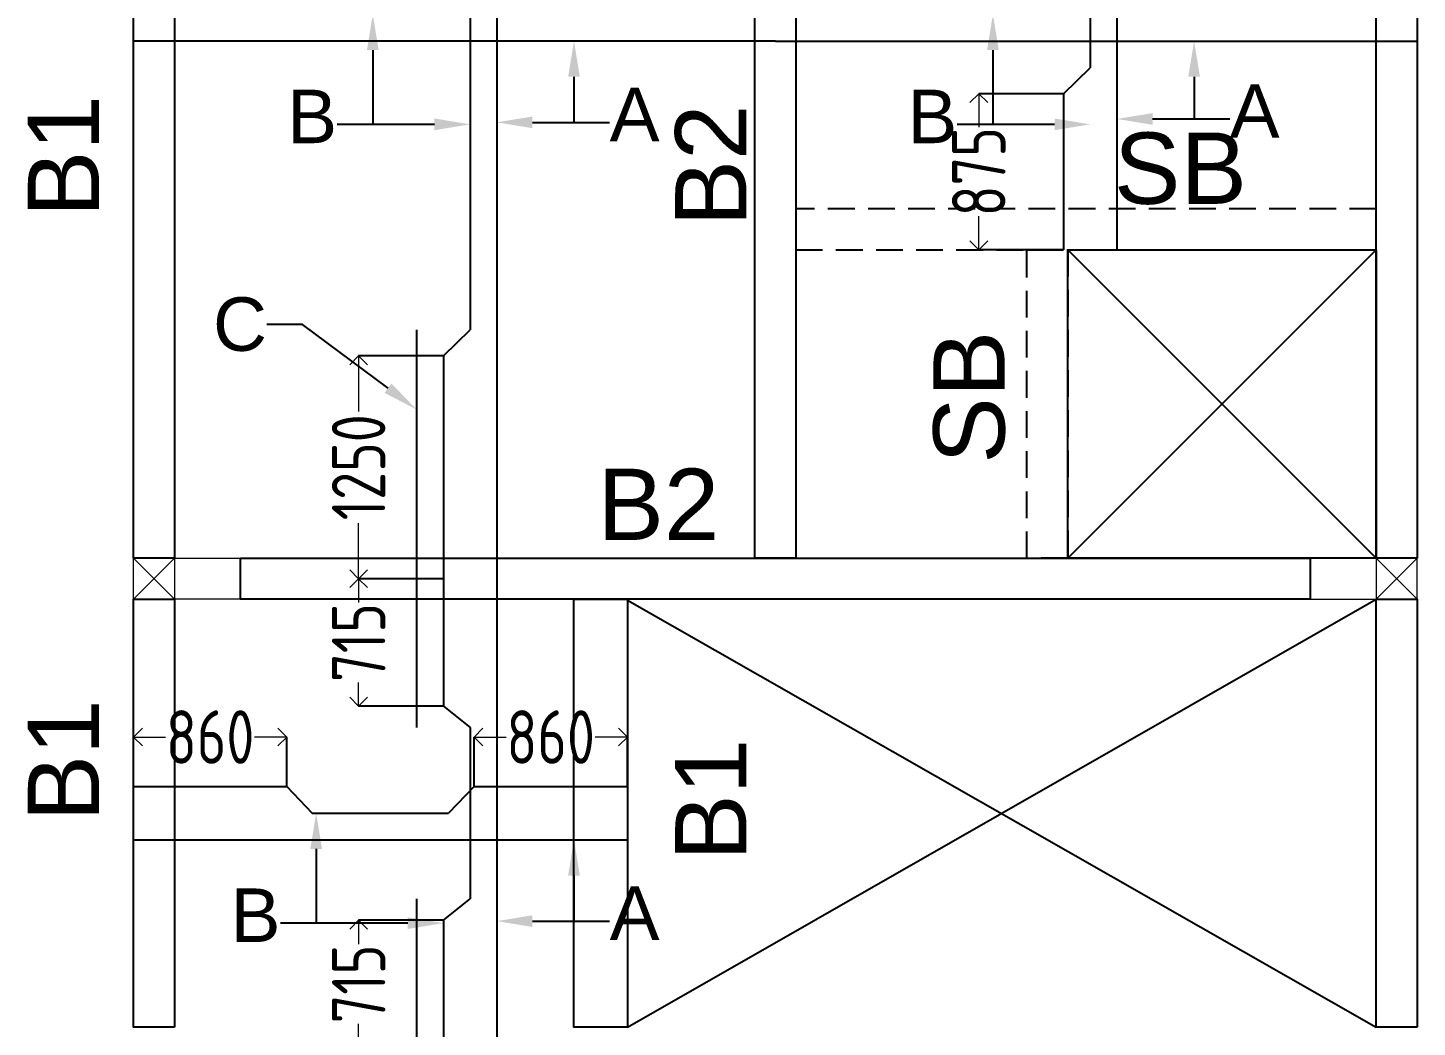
# Model space of a CAD drawing. Header units: inches. Extents: x -605 to 2991212, y -2872845 to 0.
# Drawn here: x 2795425 to 2803218, y -2656077 to -2650473 of the extents above; entities that cross this region are included whole.
import ezdxf
from ezdxf import colors
from ezdxf.entities.mleader import LeaderData, LeaderLine
from ezdxf.enums import TextEntityAlignment as Align
from ezdxf.math import Vec2, Vec3

# ---------------------------------------------------------------- set-up
doc = ezdxf.new("R2010")
doc.units = ezdxf.units.IN
doc.header["$LTSCALE"] = 600
doc.header["$MEASUREMENT"] = 0
doc.linetypes.add('DASHED2', pattern=[0.375, 0.25, -0.125])
doc.layers.add('RC BEAM', color=130, linetype='Continuous')
for name, color, linetype, lineweight in [('rDIMension', 1, 'Continuous', 18), ('rRCC 2', 40, 'Continuous', 15), ('rREINF 1', 1, 'Continuous', 25)]:
    doc.layers.add(name, color=color, linetype=linetype, lineweight=lineweight)
doc.styles.add('DIM', font='geniso.shx', dxfattribs={"width": 0.85})
doc.styles.get("Standard").update_dxf_attribs({"font": 'arial.ttf'})
doc.dimstyles.new('ST-100', dxfattribs={"dimscale": 100, "dimtxt": 2.5, "dimasz": 2, "dimexe": 0.18, "dimexo": 0.0625, "dimgap": 0.2, "dimtad": 0, "dimdec": 0, "dimzin": 0, "dimdsep": 46, "dimtxsty": 'DIM', "dimblk": 'OPEN90', "dimcen": 0.09, "dimclrd": 256, "dimclrt": 7, "dimadec": 0, "dimazin": 0, "dimtfac": 1, "dimtdec": 0, "dimtofl": 0, "dimtmove": 0, "dimatfit": 3, "dimldrblk": 'OPEN90', "dimfxl": 1, "dimtolj": 1, "dimtzin": 0, "dimlwd": -1, "dimarcsym": 0})

# ---------------------------------------------------------------- blocks, each defined once
blk = doc.blocks.new('_Open90')
at = {"color": 0, "linetype": 'ByBlock', "lineweight": -2}
for p, q in [((0, 0), (-1, 0)), ((-0.5, 0.5), (0, 0)), ((0, 0), (-0.5, -0.5))]:
    blk.add_line(p, q, dxfattribs=at)
blk = doc.blocks.new('*D2395')
at = {"layer": 'Defpoints', "color": 0}
for p in [(2797756, -2652312.3), (2797280.9, -2653562.3), (2797756, -2653562.3)]:
    blk.add_point(p, dxfattribs=at)
at = {"layer": 'rDIMension', "color": 0, "linetype": 'ByBlock', "lineweight": -2}
for p, q in [((2797756, -2652312.3), (2797280.9, -2652312.3)), ((2797756, -2653562.3), (2797280.9, -2653562.3))]:
    blk.add_line(p, q, dxfattribs=at)
at = {"layer": 'rDIMension'}
for p, q in [((2797280.9, -2652412.3), (2797280.9, -2652623.9)), ((2797280.9, -2653462.3), (2797280.9, -2653250.6))]:
    blk.add_line(p, q, dxfattribs=at)
at = {"layer": 'rDIMension', "xscale": 100, "yscale": 100, "zscale": 100}
for p, rotation in [((2797280.9, -2652312.3), 90), ((2797280.9, -2653562.3), 270)]:
    blk.add_blockref('_Open90', p, dxfattribs=dict(at, rotation=rotation))
at = {"layer": 'rDIMension', "color": 7, "insert": (2797280.9, -2652937.3), "char_height": 300, "attachment_point": 5, "rotation": 90, "style": 'DIM'}
blk.add_mtext('\\A1;1250', dxfattribs=at)
blk = doc.blocks.new('*D2397')
at = {"layer": 'Defpoints', "color": 0}
for p in [(2801234.1, -2650842.3), (2800759.1, -2651717.3), (2801234.1, -2651717.3)]:
    blk.add_point(p, dxfattribs=at)
at = {"layer": 'rDIMension', "color": 0, "linetype": 'ByBlock', "lineweight": -2}
for p, q in [((2801234.1, -2650842.3), (2800759.1, -2650842.3)), ((2801234.1, -2651717.3), (2800759.1, -2651717.3))]:
    blk.add_line(p, q, dxfattribs=at)
at = {"layer": 'rDIMension'}
for p, q in [((2800759.1, -2650942.3), (2800759.1, -2651030.3)), ((2800759.1, -2651617.3), (2800759.1, -2651529.3))]:
    blk.add_line(p, q, dxfattribs=at)
at = {"layer": 'rDIMension', "xscale": 100, "yscale": 100, "zscale": 100}
for p, rotation in [((2800759.1, -2650842.3), 90), ((2800759.1, -2651717.3), 270)]:
    blk.add_blockref('_Open90', p, dxfattribs=dict(at, rotation=rotation))
at = {"layer": 'rDIMension', "color": 7, "insert": (2800759.1, -2651279.8), "char_height": 300, "attachment_point": 5, "rotation": 90, "style": 'DIM'}
blk.add_mtext('\\A1;875', dxfattribs=at)
blk = doc.blocks.new('*D2398')
at = {"layer": 'Defpoints', "color": 0}
for p in [(2797756, -2653562.3), (2797280.9, -2654277.3), (2797756, -2654277.3)]:
    blk.add_point(p, dxfattribs=at)
at = {"layer": 'rDIMension', "color": 0, "linetype": 'ByBlock', "lineweight": -2}
for p, q in [((2797756, -2653562.3), (2797280.9, -2653562.3)), ((2797756, -2654277.3), (2797280.9, -2654277.3))]:
    blk.add_line(p, q, dxfattribs=at)
at = {"layer": 'rDIMension'}
for p, q in [((2797280.9, -2653662.3), (2797280.9, -2653695.8)), ((2797280.9, -2654177.3), (2797280.9, -2654143.8))]:
    blk.add_line(p, q, dxfattribs=at)
at = {"layer": 'rDIMension', "xscale": 100, "yscale": 100, "zscale": 100}
for p, rotation in [((2797280.9, -2653562.3), 90), ((2797280.9, -2654277.3), 270)]:
    blk.add_blockref('_Open90', p, dxfattribs=dict(at, rotation=rotation))
at = {"layer": 'rDIMension', "color": 7, "insert": (2797280.9, -2653919.8), "char_height": 300, "attachment_point": 5, "rotation": 90, "style": 'DIM'}
blk.add_mtext('\\A1;715', dxfattribs=at)
blk = doc.blocks.new('*D2399')
at = {"layer": 'Defpoints', "color": 0}
for p in [(2797756, -2655477.3), (2797280.9, -2656192.3), (2797756, -2656192.3)]:
    blk.add_point(p, dxfattribs=at)
at = {"layer": 'rDIMension', "color": 0, "linetype": 'ByBlock', "lineweight": -2}
for p, q in [((2797756, -2655477.3), (2797280.9, -2655477.3)), ((2797756, -2656192.3), (2797280.9, -2656192.3))]:
    blk.add_line(p, q, dxfattribs=at)
at = {"layer": 'rDIMension'}
for p, q in [((2797280.9, -2655577.3), (2797280.9, -2655610.8)), ((2797280.9, -2656092.3), (2797280.9, -2656058.8))]:
    blk.add_line(p, q, dxfattribs=at)
at = {"layer": 'rDIMension', "xscale": 100, "yscale": 100, "zscale": 100}
for p, rotation in [((2797280.9, -2655477.3), 90), ((2797280.9, -2656192.3), 270)]:
    blk.add_blockref('_Open90', p, dxfattribs=dict(at, rotation=rotation))
at = {"layer": 'rDIMension', "color": 7, "insert": (2797280.9, -2655834.8), "char_height": 300, "attachment_point": 5, "rotation": 90, "style": 'DIM'}
blk.add_mtext('\\A1;715', dxfattribs=at)
blk = doc.blocks.new('*D2400')
at = {"layer": 'Defpoints', "color": 0}
for p in [(2796018.1, -2654450.1), (2796018.1, -2654727.3), (2796878.1, -2654727.3)]:
    blk.add_point(p, dxfattribs=at)
at = {"layer": 'rDIMension', "color": 0, "linetype": 'ByBlock', "lineweight": -2}
for p, q in [((2796018.1, -2654727.3), (2796018.1, -2654450.1)), ((2796878.1, -2654727.3), (2796878.1, -2654450.1))]:
    blk.add_line(p, q, dxfattribs=at)
at = {"layer": 'rDIMension'}
for p, q in [((2796118.1, -2654450.1), (2796198.5, -2654450.1)), ((2796778.1, -2654450.1), (2796697.7, -2654450.1))]:
    blk.add_line(p, q, dxfattribs=at)
at = {"layer": 'rDIMension', "xscale": 100, "yscale": 100, "zscale": 100, "rotation": 180}
blk.add_blockref('_Open90', (2796018.1, -2654450.1), dxfattribs=at)
at = {"layer": 'rDIMension', "xscale": 100, "yscale": 100, "zscale": 100}
blk.add_blockref('_Open90', (2796878.1, -2654450.1), dxfattribs=at)
at = {"layer": 'rDIMension', "color": 7, "insert": (2796448.1, -2654450.1), "char_height": 300, "attachment_point": 5, "style": 'DIM'}
blk.add_mtext('\\A1;860', dxfattribs=at)
blk = doc.blocks.new('*D2401')
at = {"layer": 'Defpoints', "color": 0}
for p in [(2798788.2, -2654450.1), (2797928.2, -2654727.3), (2798788.2, -2654727.3)]:
    blk.add_point(p, dxfattribs=at)
at = {"layer": 'rDIMension', "color": 0, "linetype": 'ByBlock', "lineweight": -2}
for p, q in [((2797928.2, -2654727.3), (2797928.2, -2654450.1)), ((2798788.2, -2654727.3), (2798788.2, -2654450.1))]:
    blk.add_line(p, q, dxfattribs=at)
at = {"layer": 'rDIMension'}
for p, q in [((2798028.2, -2654450.1), (2798108.6, -2654450.1)), ((2798688.2, -2654450.1), (2798607.8, -2654450.1))]:
    blk.add_line(p, q, dxfattribs=at)
at = {"layer": 'rDIMension', "xscale": 100, "yscale": 100, "zscale": 100, "rotation": 180}
blk.add_blockref('_Open90', (2797928.2, -2654450.1), dxfattribs=at)
at = {"layer": 'rDIMension', "xscale": 100, "yscale": 100, "zscale": 100}
blk.add_blockref('_Open90', (2798788.2, -2654450.1), dxfattribs=at)
at = {"layer": 'rDIMension', "color": 7, "insert": (2798358.2, -2654450.1), "char_height": 300, "attachment_point": 5, "style": 'DIM'}
blk.add_mtext('\\A1;860', dxfattribs=at)

msp = doc.modelspace()

# ---------------------------------------------------------------- linework, layer by layer
at = {"layer": 'RC BEAM', "color": 1}
for points in [[(2798056, -2648792.3), (2798056, -2653562.3)], [(2801534.1, -2648792.3), (2801534.1, -2651717.3)], [(2801384.1, -2649697), (2801384.1, -2650697.5)], [(2797906, -2650187.4), (2797906, -2652167.1)], [(2799618.1, -2650547.8), (2796018.1, -2650547.8)], [(2799618.1, -2650547.8), (2803218.2, -2650547.8)], [(2801234.1, -2650842.3), (2801384.1, -2650697.5)], [(2801234.1, -2650842.3), (2801234.1, -2651717.3)], [(2797606, -2652167.1), (2797606, -2654396.2)], [(2797756, -2652312.3), (2797906, -2652167.1)], [(2797756, -2652312.3), (2797756, -2653562.3)], [(2797756, -2653562.3), (2797756, -2654277.3)], [(2798056, -2653562.3), (2798056, -2656192.3)], [(2797756, -2654277.3), (2797906, -2654396.2)], [(2797906, -2654396.2), (2797906, -2655358.3)], [(2796018.1, -2654727.3), (2796878.1, -2654727.3)], [(2796878.1, -2654727.3), (2797020.8, -2654877.3)], [(2797928.2, -2654727.3), (2797785.5, -2654877.3)], [(2797928.2, -2654727.3), (2798788.2, -2654727.3)], [(2797020.8, -2654877.3), (2797785.5, -2654877.3)], [(2796018.1, -2655027.3), (2798788.2, -2655027.3)], [(2797606, -2655358.3), (2797606, -2657512.7)], [(2797756, -2655477.3), (2797906, -2655358.3)], [(2797756, -2655477.3), (2797756, -2656192.3)]]:
    msp.add_lwpolyline(points, dxfattribs=at)
at = {"layer": 'RC BEAM'}
for points in [[(2796248.1, -2653447.3), (2796018.1, -2653447.3), (2796018.1, -2648907.3), (2796248.1, -2648907.3)], [(2803218.2, -2653447.3), (2802988.2, -2653447.3), (2802988.2, -2648907.3), (2803218.2, -2648907.3)], [(2801258.2, -2651717.3), (2802988.2, -2651717.3), (2802988.2, -2653447.3), (2801258.2, -2653447.3)], [(2796618.1, -2653447.3), (2802618.2, -2653447.3), (2802618.2, -2653677.3), (2796618.1, -2653677.3)], [(2796248.1, -2656077.3), (2796018.1, -2656077.3), (2796018.1, -2653677.3), (2796248.1, -2653677.3)], [(2798488.2, -2653677.3), (2798788.2, -2653677.3), (2798788.2, -2656077.1), (2798488.2, -2656077.1)], [(2803218.2, -2656077.3), (2802988.2, -2656077.3), (2802988.2, -2653677.3), (2803218.2, -2653677.3)]]:
    msp.add_lwpolyline(points, close=True, dxfattribs=at)
at = {"layer": 'RC BEAM', "color": 4}
msp.add_lwpolyline([(2799733.1, -2653447.3), (2799503.1, -2653447.3), (2799503.1, -2648907.3), (2799733.1, -2648907.3)], close=True, dxfattribs=at)
at = {"layer": 'RC BEAM', "linetype": 'DASHED2'}
msp.add_lwpolyline([(2799733.1, -2651717.3), (2802988.2, -2651717.3), (2802988.2, -2651487.3), (2799733.1, -2651487.3)], close=True, dxfattribs=at)
at = {"layer": 'RC BEAM', "color": 4, "linetype": 'DASHED2'}
msp.add_lwpolyline([(2801258.2, -2653447.3), (2801028.2, -2653447.3), (2801028.2, -2651717.3), (2801258.2, -2651717.3)], close=True, dxfattribs=at)
at = {"layer": 'RC BEAM', "color": 8}
for points in [[(2801258.2, -2651717.3), (2802988.2, -2653447.3)], [(2801258.2, -2653447.3), (2802988.2, -2651717.3)], [(2798788.2, -2656077.1), (2802988.2, -2653677.3)], [(2798788.2, -2653681.7), (2802988.2, -2656077.3)]]:
    msp.add_lwpolyline(points, dxfattribs=at)
at = {"layer": 'rRCC 2', "color": 6}
for p, q in [((2796018.1, -2653447.3), (2796248.1, -2653677.3)), ((2796018.1, -2653677.3), (2796248.1, -2653447.3)), ((2803218.2, -2653447.3), (2802988.2, -2653677.3)), ((2803218.2, -2653677.3), (2802988.2, -2653447.3))]:
    msp.add_line(p, q, dxfattribs=at)
for points in [[(2796018.1, -2653677.3), (2796018.1, -2653447.3), (2796618.1, -2653447.3), (2796618.1, -2653677.3)], [(2796018.1, -2653447.3), (2796248.1, -2653447.3), (2796248.1, -2653677.3), (2796018.1, -2653677.3)], [(2803218.2, -2653677.3), (2803218.2, -2653447.3), (2802618.2, -2653447.3), (2802618.2, -2653677.3)], [(2803218.2, -2653447.3), (2802988.2, -2653447.3), (2802988.2, -2653677.3), (2803218.2, -2653677.3)]]:
    msp.add_lwpolyline(points, close=True, dxfattribs=at)

# ---------------------------------------------------------------- texts
at = {"layer": 'rRCC 2'}
for s, p in [('B1', (2795625.3, -2651192.3)), ('B2', (2799256.1, -2651244.7)), ('SB', (2800704.3, -2652544.8)), ('B1', (2795625.3, -2654581.3)), ('B1', (2799256.1, -2654802.4))]:
    msp.add_text(s, height=400, rotation=90, dxfattribs=at).set_placement(p, align=Align.MIDDLE_CENTER)
for s, p in [('SB', (2801890, -2651260.2)), ('B2', (2798961.8, -2653145))]:
    msp.add_text(s, height=400, dxfattribs=at).set_placement(p, align=Align.MIDDLE_CENTER)

# ---------------------------------------------------------------- dimensions: what is measured, and where the dimension line sits
at = {"layer": 'rDIMension', "color": 1, "linetype": 'ByBlock'}
for base, p1, p2, picture, middle in [((2800759.1, -2651717.3), (2801234.1, -2650842.3), (2801234.1, -2651717.3), '*D2397', (2800759.1, -2651279.8)), ((2797280.9, -2653562.3), (2797756, -2652312.3), (2797756, -2653562.3), '*D2395', (2797280.9, -2652937.3)), ((2797280.9, -2654277.3), (2797756, -2653562.3), (2797756, -2654277.3), '*D2398', (2797280.9, -2653919.8)), ((2797280.9, -2656192.3), (2797756, -2655477.3), (2797756, -2656192.3), '*D2399', (2797280.9, -2655834.8))]:
    dim = msp.add_linear_dim(base=base, p1=p1, p2=p2, angle=90, dimstyle='ST-100', override={"dimtxt": 3, "dimasz": 1, "dimexe": 0, "dimexo": 0, "dimblk": 'Open90', "dimtmove": 1, "dimfxl": 1.25, "dimtfillclr": 256, "dimarcsym": 2}, dxfattribs=at)
    dim.commit()
    dim.dimension.update_dxf_attribs({"geometry": picture, "text_midpoint": middle})
for base, p1, p2, picture, middle in [((2796018.1, -2654450.1), (2796878.1, -2654727.3), (2796018.1, -2654727.3), '*D2400', (2796448.1, -2654450.1)), ((2798788.2, -2654450.1), (2797928.2, -2654727.3), (2798788.2, -2654727.3), '*D2401', (2798358.2, -2654450.1))]:
    dim = msp.add_linear_dim(base=base, p1=p1, p2=p2, dimstyle='ST-100', override={"dimtxt": 3, "dimasz": 1, "dimexe": 0, "dimexo": 0, "dimblk": 'Open90', "dimtmove": 1, "dimfxl": 1.25, "dimtfillclr": 256, "dimarcsym": 2}, dxfattribs=at)
    dim.commit()
    dim.dimension.update_dxf_attribs({"geometry": picture, "text_midpoint": middle})

# ---------------------------------------------------------------- leaders
at = {"layer": 'rREINF 1', "color": 3, "linetype": 'ByBlock'}
ml = msp.add_multileader_mtext('Standard', dxfattribs=at)
ml.set_content('B', color=3)
ml.set_leader_properties()
ml.build(insert=Vec2(0, 0))
ml.multileader.update_dxf_attribs({"text_top_attachment_type": 0, "text_bottom_attachment_type": 0, "dogleg_length": 200, "arrow_head_size": 200})
ctx = ml.context
ctx.base_point, ctx.char_height, ctx.arrow_head_size, ctx.landing_gap_size, ctx.plane_origin = Vec3(2796933.6, -2651014.2), 300, 200, 0.09, Vec3(2797394.5, -2650420.9)
ctx.text_align_type = 2
notes = []
notes.append((ctx, [(0, (1, 1, 0), (2797360.4, -2651014.2), (-1, 0), 200, [(0, [(2797360.4, -2650397.8)], 256, [])])]))
ctx.mtext.insert, ctx.mtext.alignment, ctx.mtext.flow_direction = Vec3(2797160.3, -2650819.8), 3, 5
ml = msp.add_multileader_mtext('Standard', dxfattribs=at)
ml.set_content('B', color=3)
ml.set_leader_properties()
ml.build(insert=Vec2(0, 0))
ml.multileader.update_dxf_attribs({"text_top_attachment_type": 0, "text_bottom_attachment_type": 0, "dogleg_length": 200, "arrow_head_size": 200})
ctx = ml.context
ctx.base_point, ctx.char_height, ctx.arrow_head_size, ctx.landing_gap_size, ctx.plane_origin = Vec3(2800411.8, -2651014.2), 300, 200, 0.09, Vec3(2800872.6, -2650420.9)
ctx.text_align_type = 2
notes.append((ctx, [(0, (1, 1, 0), (2800838.5, -2651014.2), (-1, 0), 200, [(0, [(2800838.5, -2650397.8)], 256, [])])]))
ctx.mtext.insert, ctx.mtext.alignment, ctx.mtext.flow_direction = Vec3(2800638.4, -2650819.8), 3, 5
ml = msp.add_multileader_mtext('Standard', dxfattribs=at)
ml.set_content('A', color=3)
ml.set_leader_properties()
ml.build(insert=Vec2(0, 0))
ml.multileader.update_dxf_attribs({"text_top_attachment_type": 0, "text_bottom_attachment_type": 0, "dogleg_length": 200, "arrow_head_size": 200})
ctx = ml.context
ctx.base_point, ctx.char_height, ctx.arrow_head_size, ctx.landing_gap_size, ctx.plane_origin = Vec3(2798688.8, -2651003), 300, 200, 0.09, Vec3(2798642.2, -2650409.8)
notes.append((ctx, [(0, (1, 1, 0), (2798488.8, -2651003), (1, 0), 200, [(0, [(2798488.8, -2650547.8)], 256, [])])]))
ctx.mtext.insert, ctx.mtext.flow_direction = Vec3(2798688.9, -2650808.6), 5
ml = msp.add_multileader_mtext('Standard', dxfattribs=at)
ml.set_content('A', color=3)
ml.set_leader_properties()
ml.build(insert=Vec2(0, 0))
ml.multileader.update_dxf_attribs({"text_top_attachment_type": 0, "text_bottom_attachment_type": 0, "dogleg_length": 200, "arrow_head_size": 200})
ctx = ml.context
ctx.base_point, ctx.char_height, ctx.arrow_head_size, ctx.landing_gap_size, ctx.plane_origin = Vec3(2802166.9, -2650984), 300, 200, 0.09, Vec3(2802120.3, -2650390.7)
notes.append((ctx, [(0, (1, 1, 0), (2801966.9, -2650984), (1, 0), 200, [(0, [(2801966.9, -2650547.8)], 256, [])])]))
ctx.mtext.insert, ctx.mtext.flow_direction = Vec3(2802167, -2650789.6), 5
ml = msp.add_multileader_mtext('Standard', dxfattribs=at)
ml.set_content('', color=3)
ml.set_leader_properties()
ml.build(insert=Vec2(0, 0))
ml.multileader.update_dxf_attribs({"text_top_attachment_type": 0, "text_bottom_attachment_type": 0, "dogleg_length": 200, "arrow_head_size": 200})
ctx = ml.context
ctx.base_point, ctx.char_height, ctx.arrow_head_size, ctx.landing_gap_size, ctx.plane_origin = Vec3(2797160.2, -2651014.2), 300, 200, 0.09, Vec3(2797963.7, -2651014.2)
ctx.text_align_type = 2
notes.append((ctx, [(0, (1, 1, 0), (2797360.4, -2651014.2), (-1, 0), 200, [(0, [(2797906, -2651014.2)], 256, [])])]))
ctx.mtext.insert, ctx.mtext.alignment, ctx.mtext.flow_direction = Vec3(2797160.3, -2650864.2), 3, 5
ml = msp.add_multileader_mtext('Standard', dxfattribs=at)
ml.set_content('', color=3)
ml.set_leader_properties()
ml.build(insert=Vec2(0, 0))
ml.multileader.update_dxf_attribs({"text_top_attachment_type": 0, "text_bottom_attachment_type": 0, "dogleg_length": 200, "arrow_head_size": 200})
ctx = ml.context
ctx.base_point, ctx.char_height, ctx.arrow_head_size, ctx.landing_gap_size, ctx.plane_origin = Vec3(2798688.8, -2651003), 300, 200, 0.09, Vec3(2798072.9, -2651003)
notes.append((ctx, [(0, (1, 1, 0), (2798488.8, -2651003), (1, 0), 200, [(0, [(2798056, -2651003)], 256, [])])]))
ctx.mtext.insert, ctx.mtext.flow_direction = Vec3(2798688.9, -2650853), 5
ml = msp.add_multileader_mtext('Standard', dxfattribs=at)
ml.set_content('', color=3)
ml.set_leader_properties()
ml.build(insert=Vec2(0, 0))
ml.multileader.update_dxf_attribs({"text_top_attachment_type": 0, "text_bottom_attachment_type": 0, "dogleg_length": 200, "arrow_head_size": 200})
ctx = ml.context
ctx.base_point, ctx.char_height, ctx.arrow_head_size, ctx.landing_gap_size, ctx.plane_origin = Vec3(2800638.3, -2651014.2), 300, 200, 0.09, Vec3(2801441.8, -2651014.2)
ctx.text_align_type = 2
notes.append((ctx, [(0, (1, 1, 0), (2800838.5, -2651014.2), (-1, 0), 200, [(0, [(2801384.1, -2651014.2)], 256, [])])]))
ctx.mtext.insert, ctx.mtext.alignment, ctx.mtext.flow_direction = Vec3(2800638.4, -2650864.2), 3, 5
ml = msp.add_multileader_mtext('Standard', dxfattribs=at)
ml.set_content('', color=3)
ml.set_leader_properties()
ml.build(insert=Vec2(0, 0))
ml.multileader.update_dxf_attribs({"text_top_attachment_type": 0, "text_bottom_attachment_type": 0, "dogleg_length": 200, "arrow_head_size": 200})
ctx = ml.context
ctx.base_point, ctx.char_height, ctx.arrow_head_size, ctx.landing_gap_size, ctx.plane_origin = Vec3(2802166.9, -2650984), 300, 200, 0.09, Vec3(2801551.1, -2650984)
notes.append((ctx, [(0, (1, 1, 0), (2801966.9, -2650984), (1, 0), 200, [(0, [(2801534.1, -2650984)], 256, [])])]))
ctx.mtext.insert, ctx.mtext.flow_direction = Vec3(2802167, -2650834), 5
ml = msp.add_multileader_mtext('Standard', dxfattribs=at)
ml.set_content('C', color=3)
ml.set_leader_properties()
ml.build(insert=Vec2(0, 0))
ml.multileader.update_dxf_attribs({"text_top_attachment_type": 0, "text_bottom_attachment_type": 0, "dogleg_length": 200, "arrow_head_size": 200})
ctx = ml.context
ctx.base_point, ctx.char_height, ctx.arrow_head_size, ctx.landing_gap_size, ctx.plane_origin = Vec3(2796501.5, -2652136.7), 300, 200, 0.09, Vec3(2797184.6, -2652864.1)
ctx.text_align_type = 2
notes.append((ctx, [(1, (1, 1, 0), (2796966.9, -2652136.7), (-1, 0), 200, [(0, [(2797606, -2652613.5)], 256, [])])]))
ctx.mtext.insert, ctx.mtext.alignment, ctx.mtext.flow_direction = Vec3(2796766.8, -2651984.2), 3, 5
ml = msp.add_multileader_mtext('Standard', dxfattribs=at)
ml.set_content('B', color=3)
ml.set_leader_properties()
ml.build(insert=Vec2(0, 0))
ml.multileader.update_dxf_attribs({"text_top_attachment_type": 0, "text_bottom_attachment_type": 0, "dogleg_length": 200, "arrow_head_size": 200})
ctx = ml.context
ctx.base_point, ctx.char_height, ctx.arrow_head_size, ctx.landing_gap_size, ctx.plane_origin = Vec3(2796616, -2655493.6), 300, 200, 0.09, Vec3(2797076.9, -2654900.4)
ctx.text_align_type = 2
notes.append((ctx, [(0, (1, 1, 0), (2797042.8, -2655493.6), (-1, 0), 200, [(0, [(2797042.8, -2654877.3)], 256, [])])]))
ctx.mtext.insert, ctx.mtext.alignment, ctx.mtext.flow_direction = Vec3(2796842.7, -2655299.2), 3, 5
ml = msp.add_multileader_mtext('Standard', dxfattribs=at)
ml.set_content('A', color=3)
ml.set_leader_properties()
ml.build(insert=Vec2(0, 0))
ml.multileader.update_dxf_attribs({"text_top_attachment_type": 0, "text_bottom_attachment_type": 0, "dogleg_length": 200, "arrow_head_size": 200})
ctx = ml.context
ctx.base_point, ctx.char_height, ctx.arrow_head_size, ctx.landing_gap_size, ctx.plane_origin = Vec3(2798688.8, -2655482.5), 300, 200, 0.09, Vec3(2798642.2, -2654889.2)
notes.append((ctx, [(0, (1, 1, 0), (2798488.8, -2655482.5), (1, 0), 200, [(0, [(2798488.8, -2655027.3)], 256, [])])]))
ctx.mtext.insert, ctx.mtext.flow_direction = Vec3(2798688.9, -2655288.1), 5
ml = msp.add_multileader_mtext('Standard', dxfattribs=at)
ml.set_content('', color=3)
ml.set_leader_properties()
ml.build(insert=Vec2(0, 0))
ml.multileader.update_dxf_attribs({"text_top_attachment_type": 0, "text_bottom_attachment_type": 0, "dogleg_length": 200, "arrow_head_size": 200})
ctx = ml.context
ctx.base_point, ctx.char_height, ctx.arrow_head_size, ctx.landing_gap_size, ctx.plane_origin = Vec3(2798688.8, -2655482.5), 300, 200, 0.09, Vec3(2798072.9, -2655482.5)
notes.append((ctx, [(0, (1, 1, 0), (2798488.8, -2655482.5), (1, 0), 200, [(0, [(2798056, -2655482.5)], 256, [])])]))
ctx.mtext.insert, ctx.mtext.flow_direction = Vec3(2798688.9, -2655332.5), 5
ml = msp.add_multileader_mtext('Standard', dxfattribs=at)
ml.set_content('', color=3)
ml.set_leader_properties()
ml.build(insert=Vec2(0, 0))
ml.multileader.update_dxf_attribs({"text_top_attachment_type": 0, "text_bottom_attachment_type": 0, "dogleg_length": 200, "arrow_head_size": 200})
ctx = ml.context
ctx.base_point, ctx.char_height, ctx.arrow_head_size, ctx.landing_gap_size, ctx.plane_origin = Vec3(2796883.8, -2655493.6), 300, 200, 0.09, Vec3(2797963.7, -2655493.6)
ctx.text_align_type = 2
notes.append((ctx, [(0, (1, 1, 0), (2797201.6, -2655493.6), (-1, 0), 317.6, [(0, [(2797756, -2655493.6)], 256, [])])]))
ctx.mtext.insert, ctx.mtext.alignment, ctx.mtext.flow_direction = Vec3(2796883.9, -2655343.6), 3, 5
for ctx, leaders in notes:
    for number, flags, end, landing, length, lines in leaders:
        leader = LeaderData()
        leader.index, (leader.has_last_leader_line, leader.has_dogleg_vector, leader.attachment_direction) = number, flags
        leader.last_leader_point, leader.dogleg_vector, leader.dogleg_length = Vec3(end), Vec3(landing), length
        for number, points, colour, breaks in lines:
            line = LeaderLine()
            line.index, line.vertices, line.color, line.breaks = number, Vec3.list(points), colors.encode_raw_color(colour), breaks
            leader.lines.append(line)
        ctx.leaders.append(leader)

doc.saveas('drawing.dxf')
